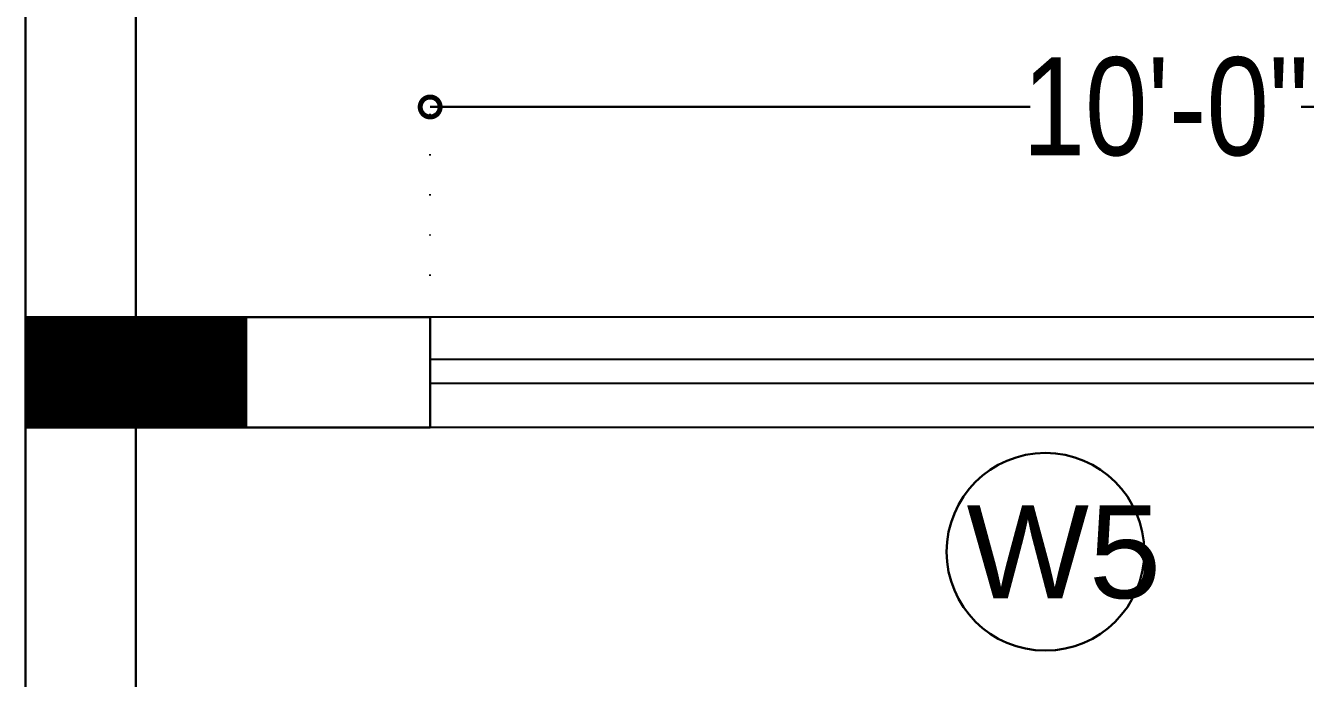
# Model space of a CAD drawing. Extents: x 187966 to 202201, y 659574 to 1343694.
# Drawn here: x 192260.2 to 192364.6, y 665141.4 to 665194.6 of the extents above; entities that cross this region are included whole.
import ezdxf

# ---------------------------------------------------------------- set-up
doc = ezdxf.new("R2010")
doc.units = 0
doc.header["$MEASUREMENT"] = 0
doc.header["$PDMODE"] = 32
doc.linetypes.add('DOT2', pattern=[3.175, 0, -3.175])
for name, color, linetype, lineweight in [('A-Wall', 7, 'Continuous', 30), ('sill', 32, 'Continuous', 25), ('Text', 55, 'Continuous', 25), ('WINDOW', 147, 'Continuous', 25)]:
    doc.layers.add(name, color=color, linetype=linetype, lineweight=lineweight)
doc.layers.add('ELE', color=7, linetype='Continuous')
doc.styles.add('AA_03.50', font='ARIALN.TTF', dxfattribs={"height": 8})
doc.styles.add('jag', font='arial.ttf')
doc.dimstyles.new('AA_03.50', dxfattribs={"dimtxt": 9, "dimasz": 3.25, "dimexe": 1.75, "dimexo": 3.375, "dimgap": 0.09, "dimtad": 0, "dimdec": 0, "dimzin": 3, "dimdsep": 46, "dimlunit": 4, "dimtxsty": 'AA_03.50', "dimblk": 'DOTSMALL', "dimcen": 0.09, "dimclre": 7, "dimadec": 0, "dimazin": 0, "dimtfac": 1, "dimtdec": 0, "dimtofl": 0, "dimtmove": 0, "dimatfit": 3, "dimfxl": 1, "dimtolj": 1, "dimtzin": 0, "dimlwd": -1, "dimarcsym": 0})

# ---------------------------------------------------------------- blocks, each defined once
blk = doc.blocks.new('EGVSVS')
at = {"layer": 'A-Wall'}
h = blk.add_hatch(dxfattribs=at)
h.set_pattern_fill('ANSI31', color=256, style=0)
h.set_pattern_definition([(45, (0, 0), (-0.088388347648, 0.088388347648), [])])
h.paths.add_polyline_path([(188258.49, 672097.51), (188258.49, 672106.51), (188240.49, 672106.51), (188240.49, 672097.51)])
blk.add_lwpolyline([(188240.49, 672106.51), (188258.49, 672106.51), (188258.49, 672097.51), (188240.49, 672097.51)], close=True, dxfattribs=at)
blk = doc.blocks.new('_DotSmall')
at = {"color": 0, "linetype": 'ByBlock', "const_width": 0.5}
blk.add_lwpolyline([(-0.0625, 0, 1), (0.0625, 0, 1)], format="xyb", close=True, dxfattribs=at)
blk = doc.blocks.new('*D38')
at = {"layer": 'A-Wall', "color": 7, "linetype": 'DOT2', "lineweight": -2, "transparency": 16777216}
for p, q in [((192293.21, 665174.24), (192293.21, 665189.76)), ((192413.2, 665174.24), (192413.2, 665189.76))]:
    blk.add_line(p, q, dxfattribs=at)
at = {"layer": 'A-Wall', "color": 0, "transparency": 16777216}
for p, q in [((192293.21, 665188.01), (192342.15, 665188.01)), ((192413.2, 665188.01), (192364.26, 665188.01))]:
    blk.add_line(p, q, dxfattribs=at)
at = {"layer": 'DEFPOINTS', "color": 0, "transparency": 16777216}
for p in [(192413.2, 665188.01), (192293.21, 665170.86), (192413.2, 665170.86)]:
    blk.add_point(p, dxfattribs=at)
at = {"layer": 'A-Wall', "color": 0, "transparency": 16777216, "xscale": 3.25, "yscale": 3.25, "zscale": 3.25, "rotation": 180}
blk.add_blockref('_DotSmall', (192293.21, 665188.01), dxfattribs=at)
at = {"layer": 'A-Wall', "color": 0, "transparency": 16777216, "xscale": 3.25, "yscale": 3.25, "zscale": 3.25}
blk.add_blockref('_DotSmall', (192413.2, 665188.01), dxfattribs=at)
at = {"layer": 'A-Wall', "color": 0, "transparency": 16777216, "insert": (192353.2, 665188.01), "char_height": 8, "attachment_point": 5, "style": 'AA_03.50'}
blk.add_mtext('\\A1;10\'-0"', dxfattribs=at)

msp = doc.modelspace()

# ---------------------------------------------------------------- linework, layer by layer
at = {"layer": 'A-Wall'}
for p, q in [((192269.21, 665170.86), (192293.21, 665170.86)), ((192293.21, 665170.86), (192293.21, 665161.86)), ((192269.21, 665161.86), (192293.21, 665161.86))]:
    msp.add_line(p, q, dxfattribs=at)
for points in [[(192260.21, 665422.32), (192260.21, 664930.02)], [(192269.21, 665305.86), (192269.21, 665170.86)], [(192269.21, 665179.86), (192269.21, 664930.02)], [(192260.21, 665163.98), (192260.21, 665163.98)], [(192260.21, 665163.94), (192260.21, 665163.98), (192260.21, 665163.94)]]:
    msp.add_lwpolyline(points, dxfattribs=at)
at = {"layer": 'ELE', "linetype": 'ByBlock', "lineweight": 30}
msp.add_circle((192343.39, 665151.73), 8.06, dxfattribs=at)
at = {"layer": 'sill'}
for points in [[(192413.2, 665170.86), (192293.21, 665170.86)], [(192413.2, 665161.86), (192293.21, 665161.86)]]:
    msp.add_lwpolyline(points, dxfattribs=at)
at = {"layer": 'WINDOW'}
for points in [[(192293.21, 665167.45), (192413.2, 665167.45)], [(192293.21, 665165.48), (192413.2, 665165.48)]]:
    msp.add_lwpolyline(points, dxfattribs=at)

# ---------------------------------------------------------------- block references
at = {"layer": 'A-Wall'}
msp.add_blockref('EGVSVS', (4019.72, -6935.64), dxfattribs=at)

# ---------------------------------------------------------------- texts
at = {"layer": 'Text', "insert": (192336.96, 665155.52), "char_height": 7.5716, "width": 212.5439, "attachment_point": 1, "style": 'jag'}
msp.add_mtext('W5{\\H0.8193x; }^I', dxfattribs=at)

# ---------------------------------------------------------------- dimensions: what is measured, and where the dimension line sits
at = {"layer": 'A-Wall'}
dim = msp.add_linear_dim(base=(192413.2, 665188.01), p1=(192293.21, 665170.86), p2=(192413.2, 665170.86), dimstyle='AA_03.50', override={"dimtxt": 8, "dimdec": 1, "dimtdec": 1, "dimfxl": 0.1}, dxfattribs=at)
dim.commit()
dim.dimension.update_dxf_attribs({"geometry": '*D38', "text_midpoint": (192353.2, 665188.01)})

doc.saveas('drawing.dxf')
